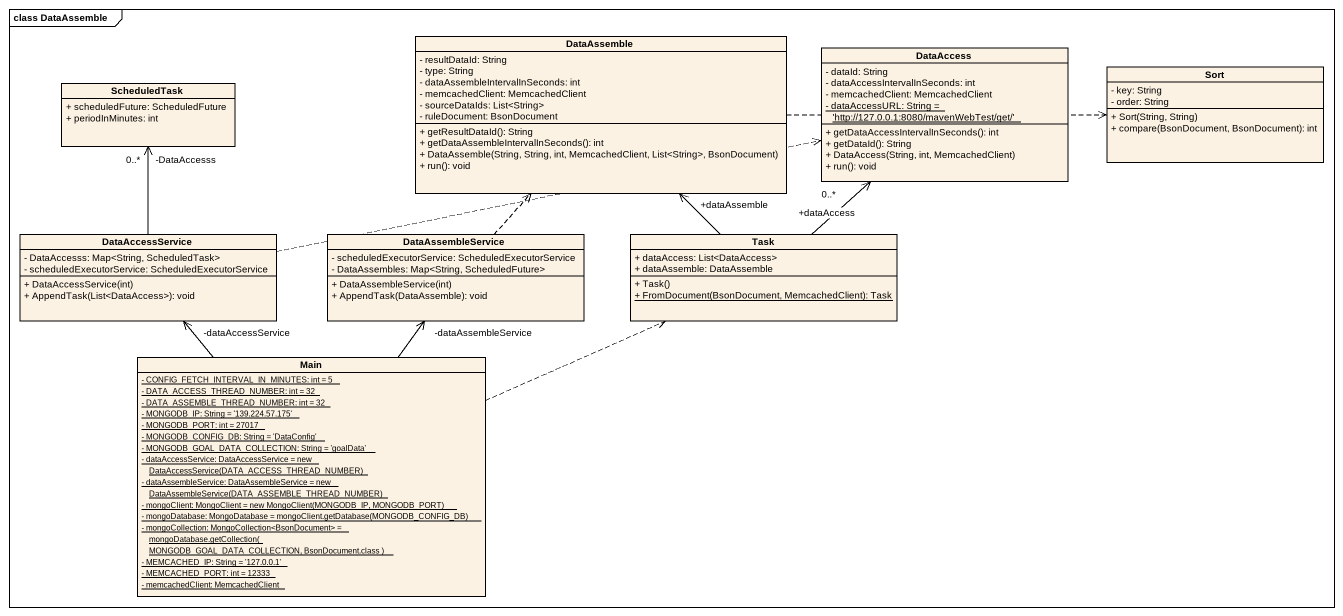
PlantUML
@startuml
mainframe class DataAssemble
hide circle
hide empty members
skinparam classAttributeIconSize 0
class DataAssemble {
  - resultDataId: String
  - type: String
  - dataAssembleIntervalInSeconds: int
  - memcachedClient: MemcachedClient
  - sourceDataIds: List<String>
  - ruleDocument: BsonDocument
  + getResultDataId(): String
  + getDataAssembleIntervalInSeconds(): int
  + DataAssemble(String, String, int, MemcachedClient, List<String>, BsonDocument)
  + run(): void
}
class DataAccess {
  - dataId: String
  - dataAccessIntervalInSeconds: int
  - memcachedClient: MemcachedClient
  {static} - dataAccessURL: String = 'http://127.0.0.1:8080/mavenWebTest/get/'
  + getDataAccessIntervalInSeconds(): int
  + getDataId(): String
  + DataAccess(String, int, MemcachedClient)
  + run(): void
}
class Sort {
  - key: String
  - order: String
  + Sort(String, String)
  + compare(BsonDocument, BsonDocument): int
}
class ScheduledTask {
  + scheduledFuture: ScheduledFuture
  + periodInMinutes: int
}
class DataAccessService {
  - DataAccesss: Map<String, ScheduledTask>
  - scheduledExecutorService: ScheduledExecutorService
  + DataAccessService(int)
  + AppendTask(List<DataAccess>): void
}
class DataAssembleService {
  - scheduledExecutorService: ScheduledExecutorService
  - DataAssembles: Map<String, ScheduledFuture>
  + DataAssembleService(int)
  + AppendTask(DataAssemble): void
}
class Task {
  + dataAccess: List<DataAccess>
  + dataAssemble: DataAssemble
  + Task()
  {static} + FromDocument(BsonDocument, MemcachedClient): Task
}
class Main {
  {static} - CONFIG_FETCH_INTERVAL_IN_MINUTES: int = 5
  {static} - DATA_ACCESS_THREAD_NUMBER: int = 32
  {static} - DATA_ASSEMBLE_THREAD_NUMBER: int = 32
  {static} - MONGODB_IP: String = '139.224.57.175'
  {static} - MONGODB_PORT: int = 27017
  {static} - MONGODB_CONFIG_DB: String = 'DataConfig'
  {static} - MONGODB_GOAL_DATA_COLLECTION: String = 'goalData'
  {static} {field} - dataAccessService: DataAccessService = new DataAccessService(DATA_ACCESS_THREAD_NUMBER)
  {static} {field} - dataAssembleService: DataAssembleService = new DataAssembleService(DATA_ASSEMBLE_THREAD_NUMBER)
  {static} {field} - mongoClient: MongoClient = new MongoClient(MONGODB_IP, MONGODB_PORT)
  {static} {field} - mongoDatabase: MongoDatabase = mongoClient.getDatabase(MONGODB_CONFIG_DB)
  {static} {field} - mongoCollection: MongoCollection<BsonDocument> = mongoDatabase.getCollection( MONGODB_GOAL_DATA_COLLECTION, BsonDocument.class )
  {static} - MEMCACHED_IP: String = '127.0.0.1'
  {static} - MEMCACHED_PORT: int = 12333
  {static} - memcachedClient: MemcachedClient
}
DataAssemble .right.> Sort
DataAccessService .right.> DataAccess
DataAccessService -up-> "-DataAccesss\n0..*" ScheduledTask
DataAssembleService .up.> DataAssemble
Task -up-> "+dataAssemble" DataAssemble
Task -up-> "+dataAccess\n0..*" DataAccess
Main -up-> "-dataAccessService" DataAccessService
Main -up-> "-dataAssembleService" DataAssembleService
Main .right.> Task
@enduml
